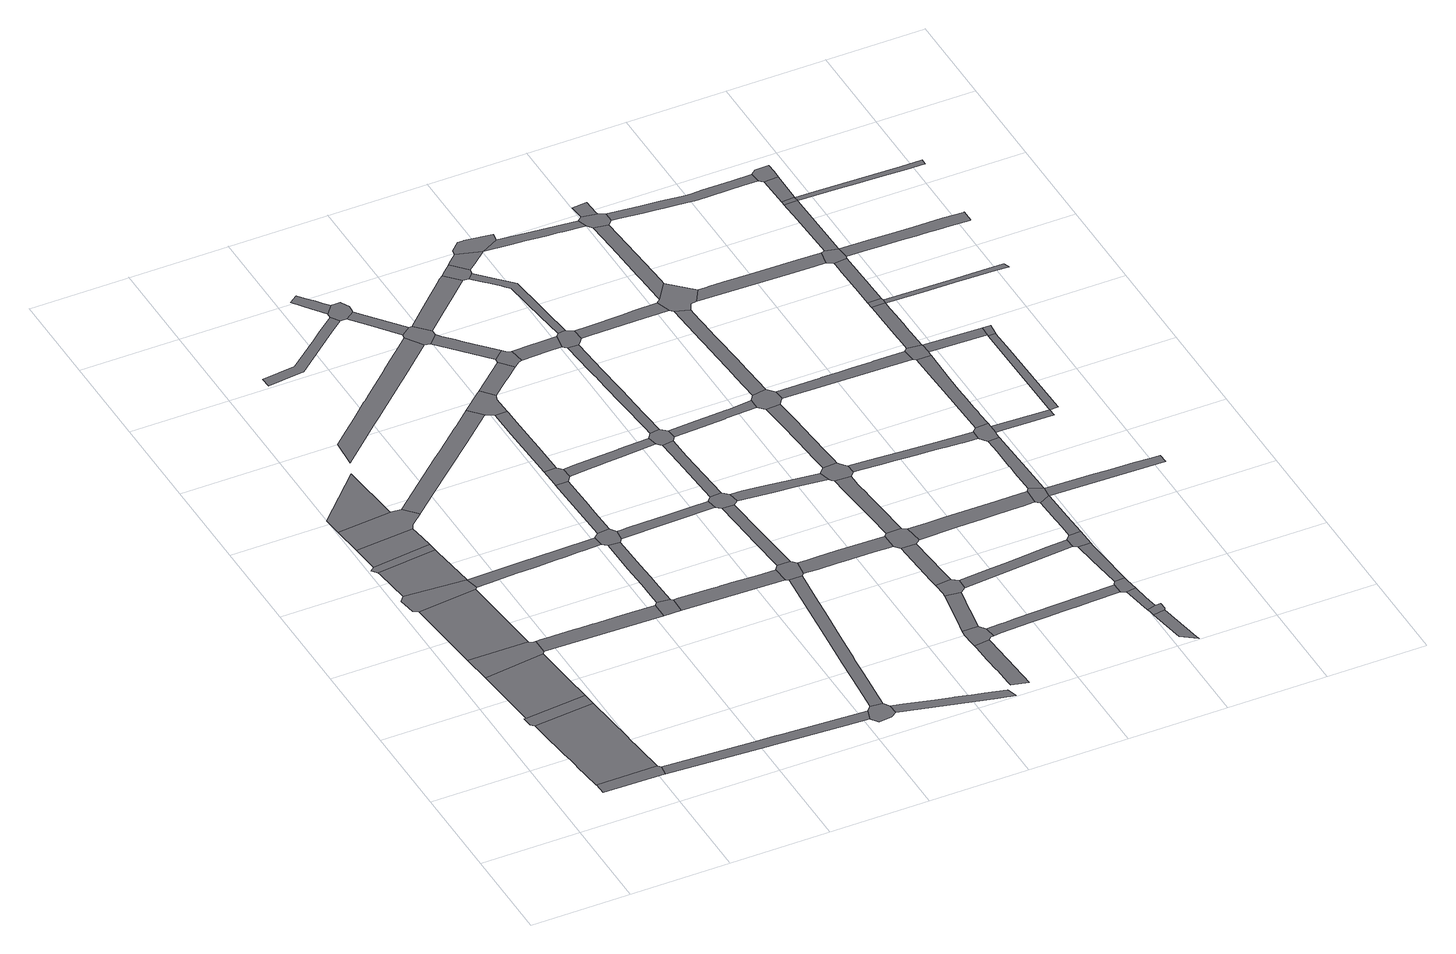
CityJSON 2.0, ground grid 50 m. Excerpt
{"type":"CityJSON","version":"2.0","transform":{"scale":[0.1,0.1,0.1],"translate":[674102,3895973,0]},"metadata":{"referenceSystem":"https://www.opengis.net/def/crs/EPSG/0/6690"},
"CityObjects":{
"road1":{"type":"Road","attributes":{"function":"9","usage":"9","RoadStructureAttribute.widthType":"9","RoadStructureAttribute.width":-9999,"RoadStructureAttribute.sectionType":"9"},"geometry":[{"type":"MultiSurface","lod":"1","boundaries":[[[0,1,2,3,4]]]}]},
"road2":{"type":"Road","attributes":{"function":"1","usage":"1","RoadStructureAttribute.widthType":"1","RoadStructureAttribute.width":35.46,"RoadStructureAttribute.sectionType":"7"},"geometry":[{"type":"MultiSurface","lod":"1","boundaries":[[[5,6,7,8,9,10,11,12,13,2,1,14,15,16,17,18,19]]]}]},
"road3":{"type":"Road","attributes":{"function":"9","usage":"9","RoadStructureAttribute.widthType":"9","RoadStructureAttribute.width":-9999,"RoadStructureAttribute.sectionType":"9"},"geometry":[{"type":"MultiSurface","lod":"1","boundaries":[[[18,20,21,22,23,24,19]]]}]},
"road4":{"type":"Road","attributes":{"function":"1","usage":"1","RoadStructureAttribute.widthType":"1","RoadStructureAttribute.width":35.46,"RoadStructureAttribute.sectionType":"7"},"geometry":[{"type":"MultiSurface","lod":"1","boundaries":[[[25,26,27,28,21,20]]]}]},
"road5":{"type":"Road","attributes":{"function":"9","usage":"9","RoadStructureAttribute.widthType":"9","RoadStructureAttribute.width":-9999,"RoadStructureAttribute.sectionType":"9"},"geometry":[{"type":"MultiSurface","lod":"1","boundaries":[[[27,26,29,30,31,32,33]]]}]},
"road6":{"type":"Road","attributes":{"function":"1","usage":"1","RoadStructureAttribute.widthType":"1","RoadStructureAttribute.width":35.46,"RoadStructureAttribute.sectionType":"7"},"geometry":[{"type":"MultiSurface","lod":"1","boundaries":[[[34,33,32,35,36,37]]]}]},
"road7":{"type":"Road","attributes":{"function":"9","usage":"9","RoadStructureAttribute.widthType":"9","RoadStructureAttribute.width":-9999,"RoadStructureAttribute.sectionType":"9"},"geometry":[{"type":"MultiSurface","lod":"1","boundaries":[[[38,39,40,41,42,43,34,37]]]}]},
"road8":{"type":"Road","attributes":{"function":"1","usage":"1","RoadStructureAttribute.widthType":"1","RoadStructureAttribute.width":35.46,"RoadStructureAttribute.sectionType":"7"},"geometry":[{"type":"MultiSurface","lod":"1","boundaries":[[[44,45,40,39,46,47,48,49]]]}]},
"road9":{"type":"Road","attributes":{"function":"9","usage":"9","RoadStructureAttribute.widthType":"9","RoadStructureAttribute.width":-9999,"RoadStructureAttribute.sectionType":"9"},"geometry":[{"type":"MultiSurface","lod":"1","boundaries":[[[50,51,52,44,49]]]}]},
"road10":{"type":"Road","attributes":{"function":"9","usage":"1","RoadStructureAttribute.widthType":"1","RoadStructureAttribute.width":35.46,"RoadStructureAttribute.sectionType":"1"},"geometry":[{"type":"MultiSurface","lod":"1","boundaries":[[[51,50,53,54,55]]]}]},
"road11":{"type":"Road","attributes":{"function":"9","usage":"9","RoadStructureAttribute.widthType":"9","RoadStructureAttribute.width":-9999,"RoadStructureAttribute.sectionType":"9"},"geometry":[{"type":"MultiSurface","lod":"1","boundaries":[[[56,57,58,55,54,59,60,61]]]}]},
"road12":{"type":"Road","attributes":{"function":"9","usage":"9","RoadStructureAttribute.widthType":"9","RoadStructureAttribute.width":-9999,"RoadStructureAttribute.sectionType":"9"},"geometry":[{"type":"MultiSurface","lod":"1","boundaries":[[[57,62,63,58]]]}]},
"road13":{"type":"Road","attributes":{"function":"9","usage":"9","RoadStructureAttribute.widthType":"3","RoadStructureAttribute.width":5.37,"RoadStructureAttribute.sectionType":"1"},"geometry":[{"type":"MultiSurface","lod":"1","boundaries":[[[64,65,66,67,68,0,4,69,70,71,72,73]]]}]},
"road14":{"type":"Road","attributes":{"function":"9","usage":"9","RoadStructureAttribute.widthType":"2","RoadStructureAttribute.width":8.39,"RoadStructureAttribute.sectionType":"1"},"geometry":[{"type":"MultiSurface","lod":"1","boundaries":[[[74,75,76,77,78,79,80,81,82,83,84,85,30,29,86,87]]]}]},
"road15":{"type":"Road","attributes":{"function":"9","usage":"9","RoadStructureAttribute.widthType":"3","RoadStructureAttribute.width":5.73,"RoadStructureAttribute.sectionType":"1"},"geometry":[{"type":"MultiSurface","lod":"1","boundaries":[[[38,88,89,90,91,92,93,94,95,96,97,98,99,100,101,102,103,39]]]}]},
"road16":{"type":"Road","attributes":{"function":"9","usage":"9","RoadStructureAttribute.widthType":"2","RoadStructureAttribute.width":7.08,"RoadStructureAttribute.sectionType":"1"},"geometry":[{"type":"MultiSurface","lod":"1","boundaries":[[[104,105,106,107,108,109,110,61,60,111,112,113,114,115,116,117]]]}]},
"road17":{"type":"Road","attributes":{"function":"9","usage":"9","RoadStructureAttribute.widthType":"9","RoadStructureAttribute.width":-9999,"RoadStructureAttribute.sectionType":"9"},"geometry":[{"type":"MultiSurface","lod":"1","boundaries":[[[118,119,87,86,120,121]]]}]},
"road18":{"type":"Road","attributes":{"function":"9","usage":"9","RoadStructureAttribute.widthType":"2","RoadStructureAttribute.width":6.08,"RoadStructureAttribute.sectionType":"1"},"geometry":[{"type":"MultiSurface","lod":"1","boundaries":[[[122,123,124,125,126,127,128,129,130,119,118]]]}]},
"road19":{"type":"Road","attributes":{"function":"9","usage":"9","RoadStructureAttribute.widthType":"3","RoadStructureAttribute.width":5.13,"RoadStructureAttribute.sectionType":"1"},"geometry":[{"type":"MultiSurface","lod":"1","boundaries":[[[131,132,133,134,135,136,137,138,139,140,141,142,143]]]}]},
"road20":{"type":"Road","attributes":{"function":"9","usage":"9","RoadStructureAttribute.widthType":"2","RoadStructureAttribute.width":9.39,"RoadStructureAttribute.sectionType":"1"},"geometry":[{"type":"MultiSurface","lod":"1","boundaries":[[[144,145,146,147,148,149,150,151,152,153,154,155,156,157,158,159,160,161,162,163,164]]]}]},
"road21":{"type":"Road","attributes":{"function":"9","usage":"9","RoadStructureAttribute.widthType":"9","RoadStructureAttribute.width":-9999,"RoadStructureAttribute.sectionType":"9"},"geometry":[{"type":"MultiSurface","lod":"1","boundaries":[[[165,166,167,100,99,126,125,168]]]}]},
"road22":{"type":"Road","attributes":{"function":"9","usage":"9","RoadStructureAttribute.widthType":"9","RoadStructureAttribute.width":-9999,"RoadStructureAttribute.sectionType":"9"},"geometry":[{"type":"MultiSurface","lod":"1","boundaries":[[[169,64,73,170,171,172,173,174]]]}]},
"road23":{"type":"Road","attributes":{"function":"9","usage":"9","RoadStructureAttribute.widthType":"2","RoadStructureAttribute.width":6.08,"RoadStructureAttribute.sectionType":"1"},"geometry":[{"type":"MultiSurface","lod":"1","boundaries":[[[175,167,166,176,177,178,179,180,181]]]}]},
"road24":{"type":"Road","attributes":{"function":"9","usage":"9","RoadStructureAttribute.widthType":"2","RoadStructureAttribute.width":8.39,"RoadStructureAttribute.sectionType":"1"},"geometry":[{"type":"MultiSurface","lod":"1","boundaries":[[[120,182,183,184,185,186,187,188,189,190,191,192,193,121]]]}]},
"road25":{"type":"Road","attributes":{"function":"9","usage":"9","RoadStructureAttribute.widthType":"9","RoadStructureAttribute.width":-9999,"RoadStructureAttribute.sectionType":"9"},"geometry":[{"type":"MultiSurface","lod":"1","boundaries":[[[194,195,181,180,196,197,198]]]}]},
"road26":{"type":"Road","attributes":{"function":"9","usage":"9","RoadStructureAttribute.widthType":"3","RoadStructureAttribute.width":4.26,"RoadStructureAttribute.sectionType":"1"},"geometry":[{"type":"MultiSurface","lod":"1","boundaries":[[[199,200,201,202,203,204,205,206,207,208]]]}]},
"road27":{"type":"Road","attributes":{"function":"9","usage":"9","RoadStructureAttribute.widthType":"2","RoadStructureAttribute.width":6.08,"RoadStructureAttribute.sectionType":"1"},"geometry":[{"type":"MultiSurface","lod":"1","boundaries":[[[209,210,211,212,213,214,215,194,198]]]}]},
"road28":{"type":"Road","attributes":{"function":"9","usage":"9","RoadStructureAttribute.widthType":"2","RoadStructureAttribute.width":6.11,"RoadStructureAttribute.sectionType":"1"},"geometry":[{"type":"MultiSurface","lod":"1","boundaries":[[[216,217,218,219,220,221,222,223,224,225,226,227,169,174]]]}]},
"road29":{"type":"Road","attributes":{"function":"9","usage":"9","RoadStructureAttribute.widthType":"9","RoadStructureAttribute.width":-9999,"RoadStructureAttribute.sectionType":"9"},"geometry":[{"type":"MultiSurface","lod":"1","boundaries":[[[136,135,228,229,230,231,232,233,203,202]]]}]},
"road30":{"type":"Road","attributes":{"function":"9","usage":"9","RoadStructureAttribute.widthType":"9","RoadStructureAttribute.width":-9999,"RoadStructureAttribute.sectionType":"9"},"geometry":[{"type":"MultiSurface","lod":"1","boundaries":[[[116,214,213,234,235,236,237,238,117]]]}]},
"road31":{"type":"Road","attributes":{"function":"9","usage":"9","RoadStructureAttribute.widthType":"3","RoadStructureAttribute.width":4.89,"RoadStructureAttribute.sectionType":"1"},"geometry":[{"type":"MultiSurface","lod":"1","boundaries":[[[239,240,241,242,243,244,245,246,247,248,249,250,251,165,168]]]}]},
"road32":{"type":"Road","attributes":{"function":"9","usage":"9","RoadStructureAttribute.widthType":"3","RoadStructureAttribute.width":4.65,"RoadStructureAttribute.sectionType":"1"},"geometry":[{"type":"MultiSurface","lod":"1","boundaries":[[[172,252,253,254,255,256,257,258,259,260,261,262,263,264,173]]]}]},
"road33":{"type":"Road","attributes":{"function":"9","usage":"9","RoadStructureAttribute.widthType":"3","RoadStructureAttribute.width":4.7,"RoadStructureAttribute.sectionType":"1"},"geometry":[{"type":"MultiSurface","lod":"1","boundaries":[[[265,266,229,228,267,268]]]}]},
"road34":{"type":"Road","attributes":{"function":"9","usage":"9","RoadStructureAttribute.widthType":"9","RoadStructureAttribute.width":-9999,"RoadStructureAttribute.sectionType":"9"},"geometry":[{"type":"MultiSurface","lod":"1","boundaries":[[[152,269,270,271,272,265,268,153]]]}]},
"road35":{"type":"Road","attributes":{"function":"9","usage":"9","RoadStructureAttribute.widthType":"3","RoadStructureAttribute.width":5.63,"RoadStructureAttribute.sectionType":"1"},"geometry":[{"type":"MultiSurface","lod":"1","boundaries":[[[273,274,275,276,277,197,196,278,279,280,281,282,283,284]]]}]},
"road36":{"type":"Road","attributes":{"function":"9","usage":"9","RoadStructureAttribute.widthType":"9","RoadStructureAttribute.width":-9999,"RoadStructureAttribute.sectionType":"9"},"geometry":[{"type":"MultiSurface","lod":"1","boundaries":[[[222,285,286,287,288,183,182,223]]]}]},
"road37":{"type":"Road","attributes":{"function":"9","usage":"9","RoadStructureAttribute.widthType":"2","RoadStructureAttribute.width":7.08,"RoadStructureAttribute.sectionType":"1"},"geometry":[{"type":"MultiSurface","lod":"1","boundaries":[[[289,237,236,290,291,292]]]}]},
"road38":{"type":"Road","attributes":{"function":"9","usage":"9","RoadStructureAttribute.widthType":"3","RoadStructureAttribute.width":5.7,"RoadStructureAttribute.sectionType":"1"},"geometry":[{"type":"MultiSurface","lod":"1","boundaries":[[[293,294,295,296,297,298,299,270,269,300,301]]]}]},
"road39":{"type":"Road","attributes":{"function":"9","usage":"9","RoadStructureAttribute.widthType":"3","RoadStructureAttribute.width":5.62,"RoadStructureAttribute.sectionType":"1"},"geometry":[{"type":"MultiSurface","lod":"1","boundaries":[[[287,302,303,304,305,306,307,308,288]]]}]},
"road40":{"type":"Road","attributes":{"function":"9","usage":"9","RoadStructureAttribute.widthType":"9","RoadStructureAttribute.width":-9999,"RoadStructureAttribute.sectionType":"9"},"geometry":[{"type":"MultiSurface","lod":"1","boundaries":[[[309,310,246,245,306,305,311,312]]]}]},
"road41":{"type":"Road","attributes":{"function":"9","usage":"9","RoadStructureAttribute.widthType":"9","RoadStructureAttribute.width":-9999,"RoadStructureAttribute.sectionType":"9"},"geometry":[{"type":"MultiSurface","lod":"1","boundaries":[[[313,314,315,316,293,301,289,292]]]}]},
"road42":{"type":"Road","attributes":{"function":"9","usage":"9","RoadStructureAttribute.widthType":"2","RoadStructureAttribute.width":9.39,"RoadStructureAttribute.sectionType":"1"},"geometry":[{"type":"MultiSurface","lod":"1","boundaries":[[[317,318,319,320,321,272,271,322,323,324,325,326]]]}]},
"road43":{"type":"Road","attributes":{"function":"9","usage":"9","RoadStructureAttribute.widthType":"3","RoadStructureAttribute.width":5.62,"RoadStructureAttribute.sectionType":"1"},"geometry":[{"type":"MultiSurface","lod":"1","boundaries":[[[327,328,329,330,331,310,309]]]}]},
"road44":{"type":"Road","attributes":{"function":"9","usage":"9","RoadStructureAttribute.widthType":"2","RoadStructureAttribute.width":7.86,"RoadStructureAttribute.sectionType":"1"},"geometry":[{"type":"MultiSurface","lod":"1","boundaries":[[[332,333,334,335,336,337,338,339,340,341,342,343,344,345,346,347,348]]]}]},
"road45":{"type":"Road","attributes":{"function":"9","usage":"9","RoadStructureAttribute.widthType":"9","RoadStructureAttribute.width":-9999,"RoadStructureAttribute.sectionType":"9"},"geometry":[{"type":"MultiSurface","lod":"1","boundaries":[[[349,273,284,330,329,350,351,352]]]}]},
"road46":{"type":"Road","attributes":{"function":"9","usage":"9","RoadStructureAttribute.widthType":"2","RoadStructureAttribute.width":8.39,"RoadStructureAttribute.sectionType":"1"},"geometry":[{"type":"MultiSurface","lod":"1","boundaries":[[[353,354,355,356,286,285,357,358,359,360,361,362]]]}]},
"road47":{"type":"Road","attributes":{"function":"9","usage":"9","RoadStructureAttribute.widthType":"2","RoadStructureAttribute.width":7.08,"RoadStructureAttribute.sectionType":"1"},"geometry":[{"type":"MultiSurface","lod":"1","boundaries":[[[363,364,365,366,367,315,314]]]}]},
"road48":{"type":"Road","attributes":{"function":"9","usage":"9","RoadStructureAttribute.widthType":"9","RoadStructureAttribute.width":-9999,"RoadStructureAttribute.sectionType":"9"},"geometry":[{"type":"MultiSurface","lod":"1","boundaries":[[[368,369,370,371,372,373,338,337,374,375]]]}]},
"road49":{"type":"Road","attributes":{"function":"9","usage":"9","RoadStructureAttribute.widthType":"3","RoadStructureAttribute.width":4.75,"RoadStructureAttribute.sectionType":"1"},"geometry":[{"type":"MultiSurface","lod":"1","boundaries":[[[376,377,378,379,380,381,382,383,384,385,386,387,388,389,390,391,392,393,394,395,396,397,398,399,400,349,352]]]}]},
"road50":{"type":"Road","attributes":{"function":"9","usage":"9","RoadStructureAttribute.widthType":"2","RoadStructureAttribute.width":7.86,"RoadStructureAttribute.sectionType":"1"},"geometry":[{"type":"MultiSurface","lod":"1","boundaries":[[[401,402,403,370,369,404,405,406,407,408,409]]]}]},
"road51":{"type":"Road","attributes":{"function":"9","usage":"9","RoadStructureAttribute.widthType":"3","RoadStructureAttribute.width":4.95,"RoadStructureAttribute.sectionType":"1"},"geometry":[{"type":"MultiSurface","lod":"1","boundaries":[[[311,410,411,412,413,414,415,416,417,418,419,312]]]}]},
"road52":{"type":"Road","attributes":{"function":"9","usage":"9","RoadStructureAttribute.widthType":"9","RoadStructureAttribute.width":-9999,"RoadStructureAttribute.sectionType":"9"},"geometry":[{"type":"MultiSurface","lod":"1","boundaries":[[[420,421,422,317,326,423,424]]]}]},
"road53":{"type":"Road","attributes":{"function":"9","usage":"9","RoadStructureAttribute.widthType":"9","RoadStructureAttribute.width":-9999,"RoadStructureAttribute.sectionType":"9"},"geometry":[{"type":"MultiSurface","lod":"1","boundaries":[[[425,426,427,428,429,365,364,386,385]]]}]},
"road54":{"type":"Road","attributes":{"function":"9","usage":"9","RoadStructureAttribute.widthType":"4","RoadStructureAttribute.width":3.76,"RoadStructureAttribute.sectionType":"1"},"geometry":[{"type":"MultiSurface","lod":"1","boundaries":[[[423,430,431,432,433,434,435,436,437,438,429,428,439,440,441,442,443,424]]]}]},
"road55":{"type":"Road","attributes":{"function":"9","usage":"9","RoadStructureAttribute.widthType":"9","RoadStructureAttribute.width":-9999,"RoadStructureAttribute.sectionType":"9"},"geometry":[{"type":"MultiSurface","lod":"1","boundaries":[[[444,445,446,447,409,408,448]]]}]},
"road56":{"type":"Road","attributes":{"function":"9","usage":"9","RoadStructureAttribute.widthType":"2","RoadStructureAttribute.width":7.86,"RoadStructureAttribute.sectionType":"1"},"geometry":[{"type":"MultiSurface","lod":"1","boundaries":[[[449,450,451,452,453,446,445]]]}]},
"road57":{"type":"Road","attributes":{"function":"9","usage":"9","RoadStructureAttribute.widthType":"2","RoadStructureAttribute.width":9.39,"RoadStructureAttribute.sectionType":"1"},"geometry":[{"type":"MultiSurface","lod":"1","boundaries":[[[454,455,456,457,421,420]]]}]},
"road58":{"type":"Road","attributes":{"function":"9","usage":"9","RoadStructureAttribute.widthType":"3","RoadStructureAttribute.width":5.63,"RoadStructureAttribute.sectionType":"1"},"geometry":[{"type":"MultiSurface","lod":"1","boundaries":[[[458,459,460,461,462,463,351,350,464,465,466,467]]]}]},
"road59":{"type":"Road","attributes":{"function":"9","usage":"9","RoadStructureAttribute.widthType":"9","RoadStructureAttribute.width":-9999,"RoadStructureAttribute.sectionType":"9"},"geometry":[{"type":"MultiSurface","lod":"1","boundaries":[[[468,469,353,362,451,450,470,471]]]}]},
"road60":{"type":"Road","attributes":{"function":"9","usage":"9","RoadStructureAttribute.widthType":"2","RoadStructureAttribute.width":6.96,"RoadStructureAttribute.sectionType":"1"},"geometry":[{"type":"MultiSurface","lod":"1","boundaries":[[[472,473,474,475,476,477,478,479,480,481,482,469,468]]]}]},
"road61":{"type":"Road","attributes":{"function":"9","usage":"9","RoadStructureAttribute.widthType":"9","RoadStructureAttribute.width":-9999,"RoadStructureAttribute.sectionType":"9"},"geometry":[{"type":"MultiSurface","lod":"1","boundaries":[[[483,484,485,456,455,486,487,488]]]}]},
"road62":{"type":"Road","attributes":{"function":"9","usage":"9","RoadStructureAttribute.widthType":"9","RoadStructureAttribute.width":-9999,"RoadStructureAttribute.sectionType":"9"},"geometry":[{"type":"MultiSurface","lod":"1","boundaries":[[[489,415,414,490,478,477,491,492,493,494]]]}]},
"road63":{"type":"Road","attributes":{"function":"9","usage":"9","RoadStructureAttribute.widthType":"3","RoadStructureAttribute.width":5.28,"RoadStructureAttribute.sectionType":"1"},"geometry":[{"type":"MultiSurface","lod":"1","boundaries":[[[495,496,497,498,499,500,501,502,503,504,505,506,507,508,368,375]]]}]},
"road64":{"type":"Road","attributes":{"function":"9","usage":"9","RoadStructureAttribute.widthType":"2","RoadStructureAttribute.width":7.08,"RoadStructureAttribute.sectionType":"1"},"geometry":[{"type":"MultiSurface","lod":"1","boundaries":[[[509,510,511,427,426,512,513,514,515,516]]]}]},
"road65":{"type":"Road","attributes":{"function":"9","usage":"9","RoadStructureAttribute.widthType":"2","RoadStructureAttribute.width":6.96,"RoadStructureAttribute.sectionType":"1"},"geometry":[{"type":"MultiSurface","lod":"1","boundaries":[[[517,518,519,520,521,522,523,524,525,526,527,489,494]]]}]},
"road66":{"type":"Road","attributes":{"function":"9","usage":"9","RoadStructureAttribute.widthType":"3","RoadStructureAttribute.width":5.19,"RoadStructureAttribute.sectionType":"1"},"geometry":[{"type":"MultiSurface","lod":"1","boundaries":[[[528,529,530,531,532,533,444,448,534,535]]]}]},
"road67":{"type":"Road","attributes":{"function":"9","usage":"9","RoadStructureAttribute.widthType":"9","RoadStructureAttribute.width":-9999,"RoadStructureAttribute.sectionType":"9"},"geometry":[{"type":"MultiSurface","lod":"1","boundaries":[[[536,537,538,458,467,522,521,539,540]]]}]},
"road68":{"type":"Road","attributes":{"function":"9","usage":"9","RoadStructureAttribute.widthType":"3","RoadStructureAttribute.width":4.48,"RoadStructureAttribute.sectionType":"1"},"geometry":[{"type":"MultiSurface","lod":"1","boundaries":[[[455,541,542,543,544,545,546,547,548,549,486]]]}]},
"road69":{"type":"Road","attributes":{"function":"9","usage":"9","RoadStructureAttribute.widthType":"2","RoadStructureAttribute.width":8.39,"RoadStructureAttribute.sectionType":"1"},"geometry":[{"type":"MultiSurface","lod":"1","boundaries":[[[470,550,551,552,553,554,555,556,557,558,559,560,561,471]]]}]},
"road70":{"type":"Road","attributes":{"function":"9","usage":"9","RoadStructureAttribute.widthType":"2","RoadStructureAttribute.width":6.44,"RoadStructureAttribute.sectionType":"1"},"geometry":[{"type":"MultiSurface","lod":"1","boundaries":[[[562,563,564,565,566,567,568,569,570,571,538,537,572,573,574,575,576,577,578,579,580,581,582,583,584,585]]]}]},
"road71":{"type":"Road","attributes":{"function":"9","usage":"9","RoadStructureAttribute.widthType":"3","RoadStructureAttribute.width":5.99,"RoadStructureAttribute.sectionType":"1"},"geometry":[{"type":"MultiSurface","lod":"1","boundaries":[[[586,587,588,589,590,591]]]}]},
"road72":{"type":"Road","attributes":{"function":"9","usage":"9","RoadStructureAttribute.widthType":"3","RoadStructureAttribute.width":4.52,"RoadStructureAttribute.sectionType":"1"},"geometry":[{"type":"MultiSurface","lod":"1","boundaries":[[[592,593,594,595,596,492,491,597,598,599,600,601,602,603,604,605,606,607,608,609]]]}]},
"road73":{"type":"Road","attributes":{"function":"9","usage":"9","RoadStructureAttribute.widthType":"9","RoadStructureAttribute.width":-9999,"RoadStructureAttribute.sectionType":"9"},"geometry":[{"type":"MultiSurface","lod":"1","boundaries":[[[610,611,612,516,515,562,585,613,614]]]}]},
"road74":{"type":"Road","attributes":{"function":"9","usage":"9","RoadStructureAttribute.widthType":"9","RoadStructureAttribute.width":-9999,"RoadStructureAttribute.sectionType":"9"},"geometry":[{"type":"MultiSurface","lod":"1","boundaries":[[[615,616,617,589,588,618,619]]]}]},
"road75":{"type":"Road","attributes":{"function":"9","usage":"9","RoadStructureAttribute.widthType":"3","RoadStructureAttribute.width":5.99,"RoadStructureAttribute.sectionType":"1"},"geometry":[{"type":"MultiSurface","lod":"1","boundaries":[[[615,620,621,622,616]]]}]},
"road76":{"type":"Road","attributes":{"function":"9","usage":"9","RoadStructureAttribute.widthType":"9","RoadStructureAttribute.width":-9999,"RoadStructureAttribute.sectionType":"9"},"geometry":[{"type":"MultiSurface","lod":"1","boundaries":[[[504,503,622,621,623,624,625]]]}]},
"road77":{"type":"Road","attributes":{"function":"9","usage":"9","RoadStructureAttribute.widthType":"2","RoadStructureAttribute.width":7.18,"RoadStructureAttribute.sectionType":"1"},"geometry":[{"type":"MultiSurface","lod":"1","boundaries":[[[611,626,627,628,629,630,631,632,633,634,635,636,637,612]]]}]},
"road78":{"type":"Road","attributes":{"function":"9","usage":"9","RoadStructureAttribute.widthType":"3","RoadStructureAttribute.width":5.99,"RoadStructureAttribute.sectionType":"1"},"geometry":[{"type":"MultiSurface","lod":"1","boundaries":[[[638,639,625,624,640,641,642,643]]]}]},
"road79":{"type":"Road","attributes":{"function":"9","usage":"9","RoadStructureAttribute.widthType":"9","RoadStructureAttribute.width":-9999,"RoadStructureAttribute.sectionType":"9"},"geometry":[{"type":"MultiSurface","lod":"1","boundaries":[[[644,645,528,535,638,643]]]}]},
"road80":{"type":"Road","attributes":{"function":"9","usage":"9","RoadStructureAttribute.widthType":"9","RoadStructureAttribute.width":-9999,"RoadStructureAttribute.sectionType":"9"},"geometry":[{"type":"MultiSurface","lod":"1","boundaries":[[[646,647,648,548,547,631,630,649]]]}]},
"road81":{"type":"Road","attributes":{"function":"9","usage":"9","RoadStructureAttribute.widthType":"2","RoadStructureAttribute.width":7.18,"RoadStructureAttribute.sectionType":"1"},"geometry":[{"type":"MultiSurface","lod":"1","boundaries":[[[650,648,647,651,652]]]}]},
"road82":{"type":"Road","attributes":{"function":"9","usage":"9","RoadStructureAttribute.widthType":"3","RoadStructureAttribute.width":5.63,"RoadStructureAttribute.sectionType":"1"},"geometry":[{"type":"MultiSurface","lod":"1","boundaries":[[[653,654,655,656,657,658,659,660,661,662,663,536,540]]]}]},
"road83":{"type":"Road","attributes":{"function":"9","usage":"9","RoadStructureAttribute.widthType":"3","RoadStructureAttribute.width":5.99,"RoadStructureAttribute.sectionType":"1"},"geometry":[{"type":"MultiSurface","lod":"1","boundaries":[[[664,665,666,667,668,669,670,645,644]]]}]},
"road84":{"type":"Road","attributes":{"function":"9","usage":"9","RoadStructureAttribute.widthType":"9","RoadStructureAttribute.width":-9999,"RoadStructureAttribute.sectionType":"9"},"geometry":[{"type":"MultiSurface","lod":"1","boundaries":[[[671,556,555,667,666,672]]]}]},
"road85":{"type":"Road","attributes":{"function":"9","usage":"9","RoadStructureAttribute.widthType":"3","RoadStructureAttribute.width":5.99,"RoadStructureAttribute.sectionType":"1"},"geometry":[{"type":"MultiSurface","lod":"1","boundaries":[[[673,674,675,676,677,678,679,680,681,671,672]]]}]},
"road86":{"type":"Road","attributes":{"function":"9","usage":"9","RoadStructureAttribute.widthType":"9","RoadStructureAttribute.width":-9999,"RoadStructureAttribute.sectionType":"9"},"geometry":[{"type":"MultiSurface","lod":"1","boundaries":[[[608,676,675,682,683,684,685,686,687,609]]]}]},
"road87":{"type":"Road","attributes":{"function":"9","usage":"9","RoadStructureAttribute.widthType":"2","RoadStructureAttribute.width":7.08,"RoadStructureAttribute.sectionType":"1"},"geometry":[{"type":"MultiSurface","lod":"1","boundaries":[[[688,689,690,691,692,693,694,695,696,697,698,610,614]]]}]},
"road88":{"type":"Road","attributes":{"function":"9","usage":"9","RoadStructureAttribute.widthType":"3","RoadStructureAttribute.width":5.99,"RoadStructureAttribute.sectionType":"1"},"geometry":[{"type":"MultiSurface","lod":"1","boundaries":[[[699,700,701,702,703,704,705,706,707,708,709,687,686]]]}]},
"road89":{"type":"Road","attributes":{"function":"9","usage":"9","RoadStructureAttribute.widthType":"3","RoadStructureAttribute.width":5.5,"RoadStructureAttribute.sectionType":"1"},"geometry":[{"type":"MultiSurface","lod":"1","boundaries":[[[666,710,711,712,713,714,715,716,672]]]}]},
"road90":{"type":"Road","attributes":{"function":"9","usage":"9","RoadStructureAttribute.widthType":"9","RoadStructureAttribute.width":-9999,"RoadStructureAttribute.sectionType":"9"},"geometry":[{"type":"MultiSurface","lod":"1","boundaries":[[[717,718,719,720,654,653,706,705]]]}]},
"road91":{"type":"Road","attributes":{"function":"9","usage":"9","RoadStructureAttribute.widthType":"3","RoadStructureAttribute.width":4.59,"RoadStructureAttribute.sectionType":"1"},"geometry":[{"type":"MultiSurface","lod":"1","boundaries":[[[683,721,722,723,724,725,726,684]]]}]},
"road92":{"type":"Road","attributes":{"function":"9","usage":"9","RoadStructureAttribute.widthType":"3","RoadStructureAttribute.width":5.04,"RoadStructureAttribute.sectionType":"1"},"geometry":[{"type":"MultiSurface","lod":"1","boundaries":[[[727,728,729,730,731,732,733,734,735,736,737,738,739,740,741,742,743,744,745,746,747,646,649]]]}]},
"road93":{"type":"Road","attributes":{"function":"9","usage":"9","RoadStructureAttribute.widthType":"2","RoadStructureAttribute.width":6.34,"RoadStructureAttribute.sectionType":"1"},"geometry":[{"type":"MultiSurface","lod":"1","boundaries":[[[748,749,750,751,752,753,754,755,756,757,758,759,720,719]]]}]},
"road94":{"type":"Road","attributes":{"function":"9","usage":"9","RoadStructureAttribute.widthType":"9","RoadStructureAttribute.width":-9999,"RoadStructureAttribute.sectionType":"9"},"geometry":[{"type":"MultiSurface","lod":"1","boundaries":[[[760,761,755,754,762]]]}]},
"road95":{"type":"Road","attributes":{"function":"9","usage":"9","RoadStructureAttribute.widthType":"2","RoadStructureAttribute.width":6.34,"RoadStructureAttribute.sectionType":"1"},"geometry":[{"type":"MultiSurface","lod":"1","boundaries":[[[763,764,765,766,767,768,769,770,771,772,761,760]]]}]},
"road96":{"type":"Road","attributes":{"function":"9","usage":"9","RoadStructureAttribute.widthType":"3","RoadStructureAttribute.width":5.63,"RoadStructureAttribute.sectionType":"1"},"geometry":[{"type":"MultiSurface","lod":"1","boundaries":[[[718,773,774,775,719]]]}]},
"road97":{"type":"Road","attributes":{"function":"9","usage":"9","RoadStructureAttribute.widthType":"9","RoadStructureAttribute.width":-9999,"RoadStructureAttribute.sectionType":"9"},"geometry":[{"type":"MultiSurface","lod":"1","boundaries":[[[691,690,768,767,776,777,778]]]}]},
"road98":{"type":"Road","attributes":{"function":"9","usage":"9","RoadStructureAttribute.widthType":"4","RoadStructureAttribute.width":3.71,"RoadStructureAttribute.sectionType":"1"},"geometry":[{"type":"MultiSurface","lod":"1","boundaries":[[[779,780,781,782,725,783,784,785,786]]]}]},
"road99":{"type":"Road","attributes":{"function":"9","usage":"9","RoadStructureAttribute.widthType":"2","RoadStructureAttribute.width":6.4,"RoadStructureAttribute.sectionType":"1"},"geometry":[{"type":"MultiSurface","lod":"1","boundaries":[[[787,788,778,777,789,790,791,792,793]]]}]},
"road100":{"type":"Road","attributes":{"function":"9","usage":"9","RoadStructureAttribute.widthType":"9","RoadStructureAttribute.width":-9999,"RoadStructureAttribute.sectionType":"9"},"geometry":[{"type":"MultiSurface","lod":"1","boundaries":[[[794,795,793,792]]]}]},
"road101":{"type":"Road","attributes":{"function":"9","usage":"9","RoadStructureAttribute.widthType":"9","RoadStructureAttribute.width":-9999,"RoadStructureAttribute.sectionType":"9"},"geometry":[{"type":"MultiSurface","lod":"1","boundaries":[[[780,779,796,774,773,797]]]}]},
"road102":{"type":"Road","attributes":{"function":"9","usage":"9","RoadStructureAttribute.widthType":"2","RoadStructureAttribute.width":6.4,"RoadStructureAttribute.sectionType":"1"},"geometry":[{"type":"MultiSurface","lod":"1","boundaries":[[[795,794,798,799,800]]]}]},
"road103":{"type":"Road","attributes":{"function":"9","usage":"9","RoadStructureAttribute.widthType":"9","RoadStructureAttribute.width":-9999,"RoadStructureAttribute.sectionType":"9"},"geometry":[{"type":"MultiSurface","lod":"1","boundaries":[[[801,802,803,804,739,738,800,799,805,806]]]}]},
"road104":{"type":"Road","attributes":{"function":"9","usage":"9","RoadStructureAttribute.widthType":"4","RoadStructureAttribute.width":2.95,"RoadStructureAttribute.sectionType":"1"},"geometry":[{"type":"MultiSurface","lod":"1","boundaries":[[[754,807,808,809,810,811,812,813,814,815,816,817,762]]]}]},
"road105":{"type":"Road","attributes":{"function":"9","usage":"9","RoadStructureAttribute.widthType":"2","RoadStructureAttribute.width":7.08,"RoadStructureAttribute.sectionType":"1"},"geometry":[{"type":"MultiSurface","lod":"1","boundaries":[[[818,819,820,821,822,823,824,825,826,827,828,829,830,831,832,833,834,835,836,777,776]]]}]},
"road106":{"type":"Road","attributes":{"function":"9","usage":"9","RoadStructureAttribute.widthType":"4","RoadStructureAttribute.width":2.89,"RoadStructureAttribute.sectionType":"1"},"geometry":[{"type":"MultiSurface","lod":"1","boundaries":[[[837,838,839,840,841,842,843,844,845,846,847,848,849,794,792]]]}]}
},
"vertices":[
[538,261,0],[525,276,0],[221,274,0],[223,214,0],[530,207,0],
[172,721,0],[182,633,0],[183,621,0],[191,547,0],[196,502,0],[197,496,0],[203,443,0],[203,436,0],[221,277,0],[511,421,0],[509,441,0],[503,503,0],[501,523,0],[474,810,0],[166,780,0],
[467,878,0],[156,848,0],[153,848,0],[147,848,0],[149,796,0],
[453,1021,0],[433,1229,0],[125,1191,0],[150,921,0],
[445,1245,0],[446,1327,0],[428,1327,0],[414,1338,0],[111,1341,0],
[74,1750,0],[406,1426,0],[406,1432,0],[375,1784,0],
[385,1795,0],[369,1862,0],[61,1883,0],[37,1857,0],[51,1769,0],[60,1762,0],
[38,2087,0],[40,2069,0],[369,1865,0],[349,2044,0],[342,2104,0],[340,2120,0],
[335,2166,0],[37,2133,0],[15,2113,0],
[323,2276,0],[320,2303,0],[24,2276,0],
[287,2455,0],[284,2455,0],[10,2430,0],[332,2327,0],[397,2384,0],[339,2451,0],
[252,2780,0],[2,2528,0],
[1548,207,0],[1152,228,0],[1134,229,0],[1093,231,0],[992,237,0],[533,207,0],[1027,179,0],[1070,176,0],[1415,157,0],[1530,150,0],
[922,1319,0],[846,1321,0],[839,1321,0],[800,1321,0],[733,1322,0],[729,1323,0],[667,1324,0],[638,1324,0],[532,1326,0],[524,1326,0],[518,1326,0],[473,1327,0],[1040,1233,0],[1041,1318,0],
[496,1800,0],[508,1800,0],[604,1804,0],[612,1804,0],[691,1807,0],[692,1807,0],[791,1811,0],[825,1812,0],[840,1813,0],[903,1815,0],[936,1816,0],[1023,1820,0],[1019,1876,0],[832,1872,0],[646,1868,0],[372,1862,0],
[836,2886,0],[811,2864,0],[801,2856,0],[779,2836,0],[679,2749,0],[659,2731,0],[637,2712,0],[398,2385,0],[403,2389,0],[470,2448,0],[502,2476,0],[815,2750,0],[978,2892,0],[919,2959,0],
[1120,1327,0],[1056,1333,0],[1129,1232,0],[1131,1318,0],
[1117,1432,0],[1115,1514,0],[1112,1607,0],[1106,1796,0],[1048,1802,0],[1050,1659,0],[1051,1610,0],[1054,1480,0],[1055,1393,0],
[364,3534,0],[395,3537,0],[559,3673,0],[632,3733,0],[706,3794,0],[678,3836,0],[603,3775,0],[581,3758,0],[537,3722,0],[409,3618,0],[375,3590,0],[204,3570,0],[209,3518,0],
[352,2917,0],[437,2993,0],[505,3055,0],[541,3087,0],[674,3206,0],[752,3277,0],[769,3292,0],[829,3346,0],[965,3468,0],[908,3555,0],[855,3507,0],[774,3434,0],[722,3386,0],[721,3386,0],[580,3258,0],[545,3226,0],[535,3218,0],[444,3135,0],[363,3061,0],[295,3000,0],[284,2855,0],
[1129,1875,0],[1106,1904,0],[1044,1898,0],[1121,1815,0],
[1572,230,0],[1559,112,0],[1626,120,0],[1655,140,0],[1652,194,0],[1631,224,0],
[1036,2198,0],[1102,2035,0],[1101,2087,0],[1100,2130,0],[1099,2170,0],[1096,2296,0],[1034,2294,0],
[1644,1221,0],[1640,1304,0],[1550,1306,0],[1469,1309,0],[1422,1310,0],[1406,1310,0],[1372,1311,0],[1351,1312,0],[1331,1312,0],[1271,1314,0],[1254,1314,0],[1159,1317,0],
[1031,2404,0],[1033,2309,0],[1119,2325,0],[1115,2384,0],[1092,2405,0],
[568,4011,0],[606,3961,0],[610,3955,0],[679,3865,0],[719,3912,0],[694,3943,0],[675,3966,0],[670,3972,0],[645,4003,0],[612,4044,0],
[1088,2579,0],[1085,2685,0],[1082,2779,0],[1080,2861,0],[1080,2871,0],[1018,2869,0],[1022,2715,0],
[1653,460,0],[1662,555,0],[1666,597,0],[1678,718,0],[1697,928,0],[1706,1018,0],[1727,1212,0],[1661,1212,0],[1626,823,0],[1618,738,0],[1602,562,0],[1585,370,0],
[738,3792,0],[786,3826,0],[787,3844,0],[789,3868,0],[766,3914,0],[751,3912,0],
[1078,2937,0],[1077,2969,0],[1089,2998,0],[1034,3060,0],[1014,3042,0],
[1190,1818,0],[1294,1821,0],[1324,1822,0],[1341,1823,0],[1409,1825,0],[1583,1830,0],[1601,1831,0],[1593,1883,0],[1513,1882,0],[1383,1879,0],[1265,1877,0],[1180,1876,0],[1160,1875,0],
[2110,26,0],[2149,16,0],[2168,11,0],[2193,5,0],[2176,60,0],[2074,86,0],[2003,104,0],[1995,106,0],[1942,120,0],[1937,121,0],[1932,123,0],[1855,142,0],[1713,178,0],
[959,3614,0],[852,3744,0],[801,3716,0],[911,3575,0],
[993,3461,0],[1043,3512,0],[1043,3544,0],[977,3614,0],
[1560,2412,0],[1405,2402,0],[1402,2402,0],[1313,2396,0],[1168,2387,0],[1141,2327,0],[1221,2333,0],[1270,2337,0],[1319,2341,0],[1382,2346,0],[1480,2353,0],[1570,2361,0],
[1738,1224,0],[1747,1306,0],[1725,1331,0],[1660,1329,0],
[1201,3206,0],[1165,3063,0],[1198,3091,0],[1257,3141,0],
[1255,3277,0],[1191,3347,0],[1168,3371,0],[1123,3422,0],[1107,3440,0],[1092,3456,0],[1062,3490,0],[1054,3394,0],[1203,3229,0],
[1721,1380,0],[1714,1456,0],[1704,1580,0],[1685,1808,0],[1626,1809,0],[1641,1595,0],[1646,1525,0],
[1671,1911,0],[1614,1907,0],[1709,1828,0],[1702,1885,0],
[1285,3164,0],[1303,3170,0],[1294,3250,0],[1274,3257,0],
[1261,3879,0],[1242,3862,0],[1199,3822,0],[1141,3767,0],[1054,3686,0],[1086,3583,0],[1099,3596,0],[1141,3635,0],[1230,3716,0],[1328,3807,0],
[1652,2221,0],[1651,2283,0],[1649,2344,0],[1593,2337,0],[1600,2198,0],
[2285,120,0],[2284,135,0],[2281,187,0],[2271,340,0],[2268,399,0],[2267,420,0],[2187,410,0],[2191,347,0],[2191,346,0],[2191,335,0],[2194,292,0],[2194,288,0],[2198,217,0],[2199,205,0],[2204,111,0],[2205,85,0],[2288,66,0],
[1581,2439,0],[1666,2368,0],[1661,2419,0],[1630,2447,0],
[2186,1301,0],[1949,1304,0],[1845,1305,0],[1800,1305,0],[1811,1223,0],[1903,1222,0],[1938,1222,0],[2091,1221,0],[2163,1220,0],[2187,1220,0],
[1438,3177,0],[1507,3177,0],[1523,3254,0],[1423,3252,0],[1399,3252,0],
[2291,498,0],[2265,530,0],[2186,529,0],[2183,499,0],[2186,440,0],[2187,423,0],[2283,437,0],[2298,438,0],
[1623,2551,0],[1614,2684,0],[1614,2695,0],[1610,2747,0],[1610,2748,0],[1604,2829,0],[1598,2926,0],[1597,2943,0],[1597,2948,0],[1582,3156,0],[1530,3160,0],[1543,2975,0],[1547,2924,0],[1547,2922,0],[1553,2831,0],[1555,2809,0],[1561,2719,0],[1565,2670,0],[1566,2653,0],[1568,2628,0],[1568,2627,0],[1571,2586,0],[1572,2574,0],[1573,2562,0],[1578,2490,0],
[2228,780,0],[2212,682,0],[2193,571,0],[2275,590,0],[2279,611,0],[2286,653,0],[2296,715,0],[2308,785,0],[2231,794,0],
[1853,1813,0],[1885,1810,0],[1986,1800,0],[2051,1793,0],[2146,1784,0],[2132,1838,0],[2016,1852,0],[1852,1872,0],[1761,1884,0],[1735,1884,0],
[1394,3861,0],[1323,3937,0],[1285,3902,0],[1358,3807,0],[1387,3834,0],
[1593,3168,0],[1614,3192,0],[1612,3256,0],[1576,3279,0],[1538,3273,0],
[1373,3791,0],[1413,3748,0],[1431,3730,0],[1466,3693,0],[1476,3681,0],[1498,3659,0],[1509,3550,0],[1512,3521,0],[1523,3419,0],[1561,3434,0],[1556,3487,0],[1538,3678,0],[1508,3709,0],[1477,3741,0],
[2340,865,0],[2308,889,0],[2230,881,0],[2234,813,0],[2338,807,0],
[2303,956,0],[2286,1190,0],[2211,1190,0],[2214,1142,0],[2227,924,0],
[1430,3891,0],[1507,3955,0],[1383,3993,0],[1336,3950,0],
[2093,2448,0],[1974,2437,0],[1963,2436,0],[1776,2426,0],[1774,2426,0],[1719,2423,0],[1813,2377,0],[1929,2384,0],[1938,2385,0],[2092,2394,0],
[2276,1318,0],[2201,1316,0],[2313,1209,0],[2298,1303,0],
[2262,1501,0],[2254,1610,0],[2254,1613,0],[2248,1688,0],[2247,1713,0],[2245,1755,0],[2164,1759,0],[2171,1682,0],[2177,1606,0],[2184,1520,0],[2190,1447,0],
[1459,4063,0],[1432,4062,0],[1385,4018,0],[1594,4001,0],[1600,4043,0],[1462,4063,0],
[2161,1868,0],[2155,1771,0],[2269,1781,0],[2266,1830,0],[2251,1846,0],[2232,1872,0],
[2336,443,0],[2490,449,0],[2580,452,0],[2609,453,0],[2661,455,0],[2691,456,0],[2732,458,0],[2803,460,0],[2947,466,0],[2947,524,0],[2644,512,0],[2442,504,0],[2388,502,0],[2361,501,0],
[1917,3266,0],[1856,3264,0],[1682,3258,0],[1660,3193,0],[1937,3196,0],[1956,3197,0],[2058,3198,0],[2034,3270,0],
[2230,1896,0],[2225,1969,0],[2217,2081,0],[2207,2232,0],[2197,2366,0],[2125,2362,0],[2132,2268,0],[2138,2186,0],[2142,2132,0],[2145,2085,0],[2156,1945,0],
[2903,912,0],[2800,904,0],[2647,891,0],[2577,885,0],[2512,880,0],[2471,876,0],[2700,839,0],[2906,857,0],
[2219,2456,0],[2187,2491,0],[2116,2479,0],[2210,2386,0],[2225,2401,0],
[1643,3943,0],[1714,3936,0],[1770,3931,0],[1820,3926,0],[1862,3923,0],[1888,3920,0],[2001,3910,0],[1985,3960,0],[1771,3982,0],
[2508,1213,0],[2636,1215,0],[2675,1215,0],[2784,1217,0],[2840,1218,0],[2898,1219,0],[2901,1303,0],[2822,1303,0],[2759,1303,0],[2743,1303,0],[2491,1303,0],[2399,1303,0],
[2075,3180,0],[2081,3064,0],[2082,3058,0],[2089,2937,0],[2090,2913,0],[2093,2863,0],[2098,2784,0],[2106,2653,0],[2106,2638,0],[2107,2625,0],[2178,2638,0],[2176,2659,0],[2176,2660,0],[2171,2749,0],[2167,2805,0],[2167,2811,0],[2164,2854,0],[2163,2863,0],[2159,2927,0],[2157,2962,0],[2157,2966,0],[2150,3067,0],[2147,3124,0],[2145,3156,0],
[3112,6,0],[3108,26,0],[3065,259,0],[3007,249,0],[3011,225,0],[3038,58,0],
[2855,1797,0],[2695,1806,0],[2558,1814,0],[2467,1819,0],[2374,1824,0],[2313,1779,0],[2407,1773,0],[2466,1770,0],[2515,1767,0],[2581,1763,0],[2649,1759,0],[2685,1756,0],[2727,1754,0],[2791,1750,0],[2802,1749,0],[2846,1747,0],[2879,1745,0],[2880,1796,0],
[2239,3273,0],[2125,3382,0],[2056,3289,0],[2166,3196,0],[2195,3200,0],
[3042,307,0],[2999,295,0],[3003,275,0],[3074,274,0],[3071,309,0],
[3032,379,0],[3021,461,0],[2973,454,0],
[3012,529,0],[3011,548,0],[2960,545,0],
[2123,3412,0],[2119,3481,0],[2115,3552,0],[2110,3632,0],[2095,3871,0],[2023,3885,0],[2028,3804,0],[2031,3736,0],[2035,3671,0],[2045,3483,0],[2051,3381,0],[2051,3380,0],
[2924,841,0],[2938,725,0],[3009,573,0],[2997,715,0],[2989,817,0],[2988,843,0],
[2985,937,0],[2926,935,0],
[2117,3948,0],[2085,3965,0],[2010,3979,0],[2119,3894,0],
[2004,4055,0],[2084,3984,0],[2080,4060,0],
[2874,2388,0],[2868,2457,0],[2802,2457,0],[2712,2456,0],[2701,2456,0],[2601,2456,0],[2533,2456,0],[2523,2456,0],[2448,2456,0],[2446,2456,0],[2413,2456,0],
[2981,1060,0],[2975,1229,0],[2975,1232,0],[2919,1203,0],[2923,1062,0],[2925,1003,0],[2925,983,0],
[2915,1322,0],[2980,1290,0],
[2980,1293,0],[2975,1424,0],[2965,1708,0],[2910,1706,0],[2911,1623,0],[2912,1503,0],[2912,1502,0],[2913,1492,0],[2913,1448,0],
[2964,1738,0],[2969,1750,0],[2968,1798,0],[2968,1801,0],[2967,1822,0],[2902,1819,0],
[2660,3191,0],[2784,3188,0],[2840,3187,0],[2855,3263,0],[2736,3265,0],[2579,3267,0],[2503,3268,0],[2444,3269,0],[2367,3271,0],[2294,3272,0],[2282,3272,0],
[2964,1899,0],[2963,1920,0],[2963,1951,0],[2962,2024,0],[2960,2099,0],[2959,2188,0],[2961,2375,0],[2888,2376,0],[2891,2260,0],[2894,2155,0],[2899,1941,0],
[3555,1217,0],[3553,1269,0],[3500,1271,0],[3424,1274,0],[3308,1278,0],[3208,1282,0],[3140,1284,0],
[2962,2402,0],[2962,2405,0],[2958,2463,0],[2886,2472,0],
[2999,1749,0],[3143,1746,0],[3216,1744,0],[3258,1743,0],[3259,1786,0],[3256,1786,0],
[2158,3891,0],[2266,3880,0],[2323,3874,0],[2377,3869,0],[2416,3865,0],[2484,3858,0],[2518,3855,0],[2574,3854,0],[2591,3854,0],[2683,3854,0],[2762,3854,0],[2836,3853,0],[2832,3910,0],[2731,3909,0],[2582,3908,0],[2535,3907,0],[2510,3907,0],[2481,3910,0],[2381,3921,0],[2305,3929,0],[2284,3931,0],
[2957,2466,0],[2953,2609,0],[2953,2618,0],[2950,2711,0],[2949,2766,0],[2948,2805,0],[2948,2808,0],[2879,2806,0],[2880,2770,0],[2881,2725,0],[2884,2557,0],[2885,2518,0],
[2947,2846,0],[2878,2844,0],[2950,2832,0],
[2945,2904,0],[2944,2937,0],[2944,2963,0],[2941,3057,0],[2938,3175,0],[2872,3167,0],[2873,3126,0],[2873,3119,0],[2876,2972,0],[2876,2963,0],
[3253,2397,0],[3255,2452,0],[2961,2463,0],
[2944,3189,0],[2937,3254,0],[2875,3267,0],
[3290,2388,0],[3253,2388,0],[3259,1801,0],[3259,1789,0],[3301,1788,0],[3301,1791,0],[3293,2257,0],[3290,2385,0],
[2864,3618,0],[2866,3565,0],[2937,3257,0],[2931,3565,0],[2930,3645,0],[2930,3648,0],[2863,3646,0],
[2928,3675,0],[2862,3673,0],
[3297,2451,0],[3253,2394,0],
[2928,3678,0],[2930,3840,0],[2857,3835,0],
[2932,3882,0],[2932,3885,0],[2930,3934,0],[2860,3932,0],[2931,3853,0],[2931,3856,0],
[2951,2808,0],[3139,2804,0],[3317,2800,0],[3328,2800,0],[3497,2796,0],[3560,2791,0],[3551,2823,0],[3548,2823,0],[3472,2824,0],[3389,2825,0],[3310,2826,0],
[3050,3186,0],[3095,3185,0],[3219,3182,0],[3292,3180,0],[3315,3179,0],[3355,3178,0],[3385,3177,0],[3401,3177,0],[3459,3175,0],[3557,3173,0],[3560,3173,0],[3560,3238,0],[3557,3238,0],[3464,3241,0],[3455,3241,0],[3381,3243,0],[3310,3245,0],[3225,3247,0],[3104,3250,0],
[2933,3648,0],[3119,3642,0],[3234,3638,0],[3301,3636,0],[3381,3633,0],[3453,3631,0],[3469,3630,0],[3559,3627,0],[3561,3627,0],[3562,3658,0],[3457,3661,0],[3031,3672,0],[2931,3675,0]
]}
